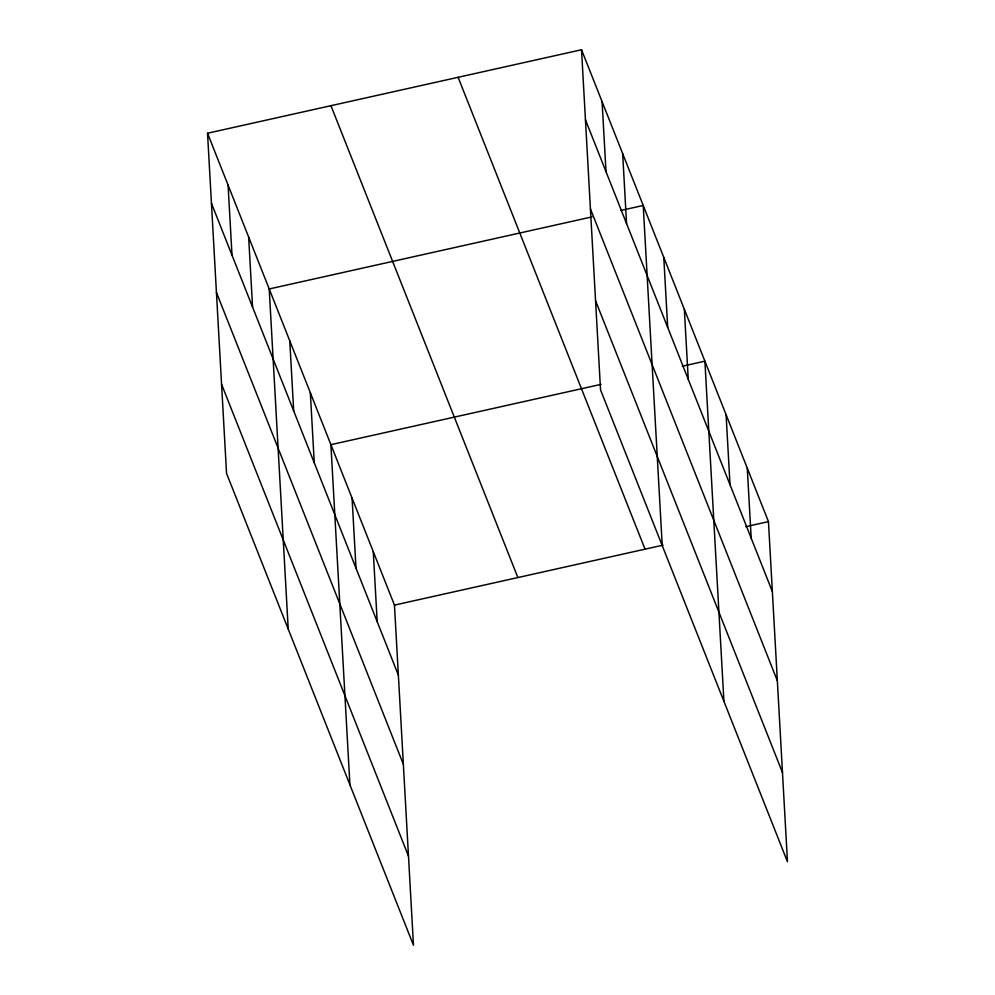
<?xml version="1.0" encoding="UTF-8"?>
<svg xmlns="http://www.w3.org/2000/svg" width="995" height="995" viewBox="0 0 995 995"><rect width="100%" height="100%" fill="white"/><g stroke="black" fill="none" stroke-linecap="round" stroke-linejoin="round"><path stroke-width="1.49" d="M207.532 133.243L394.455 605.109L413.472 945.25L226.549 473.384L207.532 133.243L581.528 49.75L768.451 521.616L787.468 861.757L600.545 389.891L581.528 49.75M592.037 216.885L269.21 288.96L288.227 629.101M620.644 210.505L643.218 205.467L662.235 545.608M601.042 384.368L330.9 444.678L349.917 784.819M682.321 366.222L704.895 361.185L723.912 701.326M394.455 605.109L663.093 545.136M745.877 526.654L768.451 521.616M585.446 119.786L772.369 591.639M590.433 208.913L777.356 680.779M595.557 300.751L782.493 772.617M458.11 77.299L645.034 549.165M330.949 105.694L517.873 577.56M211.437 203.278L398.373 675.132M216.425 292.406L403.348 764.272M221.562 384.244L408.485 856.11M747.27 468.135L751.188 538.171M726.089 414.654L730.007 484.689M684.336 309.271L688.254 379.306M663.777 257.369L667.695 327.405M622.659 153.566L626.564 223.589M602.087 101.652L606.005 171.687M373.274 551.628L377.18 621.664M352.081 498.147L355.999 568.182M310.34 392.764L314.258 462.799M289.769 340.862L293.687 410.898M248.65 237.059L252.568 307.082M228.091 185.145L232.009 255.18"/></g></svg>
